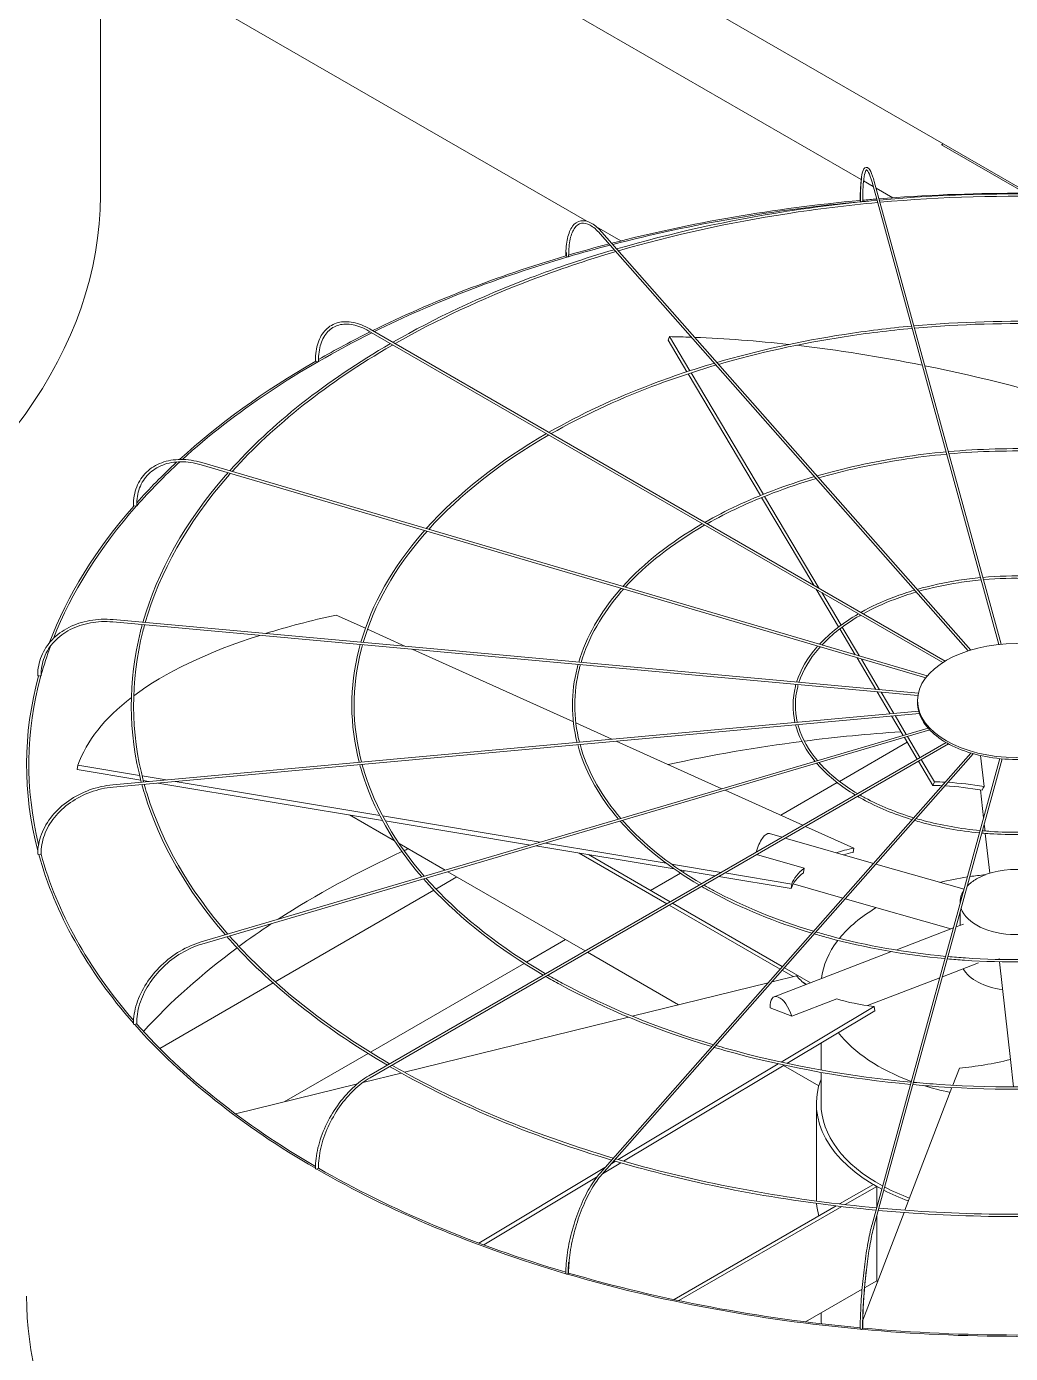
# Model space of a CAD drawing. Header units: millimetres. Extents: x -312439 to 477422, y -331570 to 212570.
# Drawn here: x 398376.7 to 398637.3, y 93311.4 to 93662.9 of the extents above; entities that cross this region are included whole.
import ezdxf

# ---------------------------------------------------------------- set-up
doc = ezdxf.new("R2010")
doc.units = ezdxf.units.MM

msp = doc.modelspace()

# ---------------------------------------------------------------- linework, layer by layer
at = {"color": 0, "linetype": 'Continuous', "lineweight": 0, "extrusion": (8.40036e-17, 0.816497, 0.57735)}
for p, q in [((398642.19, 93618.737), (398396.255, 93760.728)), ((398396.275, 93618.115), (398396.275, 93758.855)), ((398396.275, 93738.714), (398597.788, 93622.37)), ((398525.085, 93611.339), (398396.275, 93685.707)), ((398619.021, 93631.614), (398619.454, 93631.864)), ((398641.315, 93618.743), (398619.021, 93631.614)), ((398598.409, 93622.012), (398600.961, 93620.538)), ((398600.651, 93621.668), (398634.244, 93499.213)), ((398601.242, 93621.83), (398634.863, 93499.273)), ((398601.716, 93620.103), (398606.123, 93617.558)), ((398534.116, 93606.125), (398527.694, 93609.833)), ((398626.143, 93497.548), (398528.643, 93608.026)), ((398529.102, 93608.431), (398626.784, 93497.747)), ((398467.41, 93582.246), (398619.442, 93494.47)), ((398620.034, 93494.836), (398467.716, 93582.777)), ((398546.643, 93579.804), (398547.013, 93580.77)), ((398547.013, 93580.77), (398552.397, 93571.722)), ((398551.605, 93571.463), (398546.643, 93579.804)), ((398571.106, 93538.688), (398551.926, 93570.924)), ((398552.718, 93571.183), (398571.868, 93538.996)), ((398422.933, 93546.821), (398614.864, 93490.359)), ((398423.106, 93547.408), (398615.273, 93490.877)), ((398572.185, 93538.464), (398586.689, 93514.088)), ((398585.248, 93514.92), (398571.423, 93538.156)), ((398591.814, 93503.885), (398585.889, 93513.842)), ((398587.33, 93513.011), (398592.469, 93504.374)), ((398466.454, 93503.523), (398458.695, 93507.014)), ((398399.573, 93505.198), (398612.814, 93485.698)), ((398399.629, 93505.808), (398612.928, 93486.303)), ((398477.121, 93498.721), (398467.014, 93503.27)), ((398596.218, 93496.483), (398592.129, 93503.355)), ((398592.783, 93503.845), (398597.364, 93496.146)), ((398521.551, 93478.725), (398478.836, 93497.95)), ((398601.662, 93487.333), (398596.678, 93495.709)), ((398597.825, 93495.372), (398602.662, 93487.242)), ((398605.499, 93480.885), (398602.049, 93486.683)), ((398603.049, 93486.591), (398606.396, 93480.967)), ((398612.711, 93483.864), (398612.711, 93484.364)), ((398613.015, 93481.572), (398399.573, 93462.054)), ((398399.629, 93461.444), (398613.196, 93480.974)), ((398608.915, 93475.143), (398605.846, 93480.302)), ((398606.743, 93480.384), (398609.72, 93475.379)), ((398615.503, 93477.081), (398422.933, 93420.431)), ((398615.962, 93476.577), (398423.106, 93419.844)), ((398531.738, 93474.14), (398522.202, 93478.432)), ((398620.264, 93473.256), (398467.41, 93385.006)), ((398620.883, 93472.906), (398467.716, 93384.475)), ((398560.897, 93461.017), (398532.874, 93473.629)), ((398592.016, 93462.967), (398609.987, 93473.342)), ((398612.652, 93468.861), (398609.238, 93474.599)), ((398610.043, 93474.836), (398613.356, 93469.268)), ((398626.82, 93470.471), (398528.643, 93359.226)), ((398529.102, 93358.821), (398627.47, 93470.283)), ((398634.505, 93468.989), (398600.651, 93345.584)), ((398635.125, 93468.933), (398601.242, 93345.422)), ((398616.797, 93461.896), (398612.966, 93468.335)), ((398613.67, 93468.741), (398617.167, 93462.863)), ((398630.32, 93461.588), (398629.407, 93469.797)), ((398390.125, 93466.095), (398390.29, 93467.241)), ((398406.98, 93463.289), (398390.125, 93466.095)), ((398390.29, 93467.241), (398406.677, 93464.512)), ((398407.334, 93464.403), (398413.688, 93463.345)), ((398409.142, 93462.929), (398407.641, 93463.179)), ((398470.959, 93452.638), (398411.527, 93462.532)), ((398416.073, 93462.948), (398470.277, 93453.924)), ((398576.486, 93454.001), (398591.443, 93462.636)), ((398616.797, 93461.896), (398617.167, 93462.863)), ((398582.345, 93451.363), (398561.754, 93460.631)), ((398629.376, 93460.717), (398630.201, 93453.3)), ((398474.222, 93447.175), (398462.249, 93454.088)), ((398471.033, 93453.798), (398512.748, 93446.853)), ((398510.203, 93446.104), (398471.727, 93452.51)), ((398595.818, 93445.3), (398583.033, 93451.054)), ((398630.384, 93451.653), (398630.589, 93449.812)), ((398573.466, 93449.125), (398576.812, 93448.169)), ((398577.632, 93447.935), (398601.032, 93441.25)), ((398630.658, 93449.192), (398631.833, 93438.626)), ((398487.596, 93439.454), (398475.414, 93446.487)), ((398548.283, 93439.764), (398511.589, 93445.873)), ((398514.134, 93446.622), (398546.163, 93441.29)), ((398523.104, 93443.956), (398546.31, 93430.558)), ((398547.176, 93431.059), (398525.538, 93443.551)), ((398570.063, 93443.565), (398582.686, 93439.959)), ((398595.653, 93444.155), (398595.818, 93445.3)), ((398547.507, 93441.066), (398560.704, 93438.869)), ((398601.684, 93441.064), (398625.016, 93434.398)), ((398485.153, 93434.454), (398490.705, 93437.659)), ((398524.656, 93418.057), (398488.329, 93439.031)), ((398541.963, 93434.068), (398549.906, 93438.654)), ((398559.127, 93437.959), (398549.706, 93439.527)), ((398550.497, 93438.996), (398551.035, 93439.306)), ((398579.238, 93434.611), (398560.078, 93437.8)), ((398561.655, 93438.711), (398579.403, 93435.756)), ((398442.587, 93409.878), (398484.607, 93434.139)), ((398579.238, 93434.611), (398579.403, 93435.756)), ((398579.804, 93435.817), (398592.928, 93432.068)), ((398546.922, 93430.205), (398576.31, 93413.238)), ((398576.895, 93413.9), (398547.788, 93430.705)), ((398593.58, 93431.881), (398621.535, 93423.895)), ((398623.97, 93431.017), (398623.97, 93430.588)), ((398623.97, 93428.273), (398623.97, 93424.832)), ((398606.977, 93418.295), (398622.205, 93424.153)), ((398622.915, 93424.426), (398624.86, 93425.174)), ((398509.116, 93415.104), (398519.443, 93421.067)), ((398549.371, 93403.788), (398525.269, 93417.703)), ((398574.752, 93405.9), (398605.849, 93417.862)), ((398634.372, 93415.793), (398634.345, 93416.035)), ((398467.778, 93391.238), (398508.518, 93414.759)), ((398576.851, 93412.925), (398579.727, 93411.265)), ((398584.354, 93409.593), (398577.436, 93413.588)), ((398619.282, 93411.184), (398628.829, 93414.856)), ((398637.32, 93389.278), (398634.44, 93415.178)), ((398411.998, 93392.218), (398442.028, 93409.556)), ((398573.137, 93409.642), (398537.12, 93400.77)), ((398580.66, 93411.495), (398574.181, 93409.899)), ((398582.362, 93409.744), (398583.315, 93409.194)), ((398599.456, 93403.557), (398618.572, 93410.911)), ((398579.379, 93400.738), (398591.312, 93405.328)), ((398573.683, 93403.007), (398579.379, 93400.738)), ((398576.59, 93388.6), (398601.182, 93403.32)), ((398601.388, 93402.188), (398578.131, 93388.267)), ((398601.388, 93402.188), (398601.182, 93403.32)), ((398536.115, 93400.523), (398476.847, 93385.924)), ((398444.977, 93378.074), (398467.176, 93390.891)), ((398587.146, 93386.507), (398587.146, 93393.664)), ((398533.448, 93362.776), (398575.825, 93388.142)), ((398577.36, 93387.806), (398534.861, 93362.368)), ((398586.561, 93382.316), (398577.209, 93387.716)), ((398637.32, 93389.278), (398638.128, 93382.012)), ((398475.973, 93385.709), (398465.781, 93383.198)), ((398587.146, 93377.575), (398587.146, 93385.885)), ((398623.789, 93387.014), (398622.05, 93382.476)), ((398464.334, 93382.842), (398432.074, 93374.896)), ((398621.82, 93381.875), (398609.365, 93349.367)), ((398585.921, 93352.572), (398585.921, 93377.575)), ((398496.504, 93340.663), (398529.905, 93360.655)), ((398534.142, 93361.937), (398529.289, 93359.032)), ((398531.636, 93361.692), (398532.732, 93362.347)), ((398527.716, 93358.091), (398497.796, 93340.181)), ((398601.021, 93356.179), (398592.079, 93351.016)), ((398593.522, 93350.849), (398601.887, 93355.679)), ((398601.887, 93355.679), (398601.021, 93356.179)), ((398601.887, 93355.679), (398601.887, 93350.09)), ((398591.194, 93350.505), (398548.208, 93325.687)), ((398549.475, 93325.419), (398592.632, 93350.335)), ((398609.136, 93348.77), (398598.214, 93320.263)), ((398601.887, 93347.775), (398601.887, 93330.676)), ((398598.019, 93328.442), (398583.048, 93319.799)), ((398601.887, 93330.676), (398598.684, 93328.826)), ((398587.146, 93321.179), (398587.146, 93322.165)), ((398597.536, 93318.493), (398597.433, 93318.225))]:
    msp.add_line(p, q, dxfattribs=at)
at = {"color": 0, "linetype": 'Continuous', "lineweight": 0}
for centre, major_axis, ratio, start_param, end_param in [((398638.946, 93467.353), (-262.225, 0), 0.5773503, 4.5737285, 4.8518651), ((398134.05, 93618.115), (262.225, 0), 0.5773503, 5.4977871, 6.2831853), ((398638.946, 93467.353), (-262.225, 0), 0.5773503, 4.8709744, 5.1337903), ((398638.946, 93467.353), (-261.613, 0), 0.5773503, 4.8702538, 5.1336735), ((398597.841, 93616.86), (0.306, 0), 0.5773503, 3.1415927, 3.7072911), ((398597.889, 93616.686), (0.306, 0.001), 0.5647458, 3.2969897, 4.867786), ((398597.889, 93616.686), (0.306, 0.001), 0.5647458, 4.867786, 6.2831853), ((398638.946, 93467.353), (-261.613, 0), 0.5773503, 4.8601846, 4.8693633), ((398638.946, 93467.353), (-262.225, 0), 0.5773503, 4.8542575, 4.8684283), ((398638.946, 93467.353), (-262.225, 0), 0.5773503, 5.1365691, 5.1818933), ((398638.946, 93467.353), (-262.225, 0), 0.5773503, 5.1849758, 5.420347), ((398638.946, 93467.353), (-261.613, 0), 0.5773503, 5.183912, 5.4201653), ((398519.86, 93602.232), (0.306, 0), 0.5773503, 3.1415927, 4.134446), ((398519.999, 93602.074), (0.306, 0.003), 0.5659728, 3.6079382, 5.1787345), ((398519.999, 93602.074), (0.306, 0.003), 0.5659728, 5.1787345, 6.2831853), ((398638.946, 93467.353), (-261.613, 0), 0.5773503, 5.1364588, 5.1836819), ((398638.946, 93467.353), (-261.613, 0), 0.5773503, 5.4234857, 5.718128), ((398638.946, 93467.353), (-262.225, 0), 0.5773503, 5.4236595, 5.4949761), ((398639.317, 93425.637), (-236.033, 90.421), 0.5343599, 5.2814302, 5.3074736), ((398639.317, 93425.637), (-236.033, 90.421), 0.5343599, 5.1688261, 5.2776752), ((398639.317, 93425.637), (-236.033, 90.421), 0.5343599, 5.0198116, 5.1604272), ((398638.946, 93467.353), (-262.225, 0), 0.5773503, 5.4989549, 5.7196003), ((398453.525, 93574.406), (0.306, 0), 0.5773503, 3.1415927, 4.450555), ((398453.741, 93574.281), (0.306, 0.004), 0.5683066, 3.9193388, 5.4901351), ((398453.741, 93574.281), (0.306, 0.004), 0.5683066, 5.4901351, 6.2831853), ((398639.317, 93425.637), (-236.033, 90.421), 0.5343599, 4.8289255, 5.0170065), ((398638.946, 93467.353), (-261.613, 0), 0.5773503, 5.7230202, 5.8115447), ((398638.946, 93467.353), (-262.225, 0), 0.5773503, 5.7247725, 5.8068149), ((398638.946, 93467.353), (-262.225, 0), 0.5773503, 5.8129334, 6.0685314), ((398638.946, 93467.353), (-261.613, 0), 0.5773503, 5.8119417, 6.0598961), ((398405.33, 93536.108), (0.306, 0), 0.5773503, 3.1415927, 4.7647143), ((398405.603, 93536.028), (0.306, 0.005), 0.5715189, 4.2314546, 5.8022509), ((398405.603, 93536.028), (0.306, 0.005), 0.5715189, 5.8022509, 6.2831853), ((398639.111, 93425.815), (-250.189, 35.961), 0.3284711, 5.5638228, 5.6785471), ((398639.111, 93425.815), (-250.189, 35.961), 0.3284711, 5.6885713, 5.965771), ((398638.946, 93467.353), (-261.613, 0), 0.5773503, 6.0736106, 6.1250005), ((398638.946, 93467.353), (-262.225, 0), 0.5773503, 6.126925, 6.4343205), ((398638.946, 93467.353), (-261.613, 0), 0.5773503, 6.1262297, 6.4235661), ((398379.992, 93491.085), (0.306, 0), 0.5773503, 3.1415927, 5.0788735), ((398380.295, 93491.058), (0.306, 0.006), 0.5752952, 4.5444916, 6.1152879), ((398380.295, 93491.058), (0.306, 0.006), 0.5752952, 6.1152879, 6.2831853), ((398639.111, 93425.815), (-250.189, 35.961), 0.3284711, 5.9728515, 6.2156373), ((398638.838, 93483.864), (-26.126, 0), 0.5773503, 0, 0.1535113), ((398638.838, 93483.864), (-26.126, 0), 0.5773503, 0.160648, 0.4676706), ((398638.946, 93326.113), (-261.613, 0), 0.5773503, 4.8296672, 4.9289778), ((398638.838, 93483.864), (-26.126, 0), 0.5773503, 0.4748072, 0.7818298), ((398638.946, 93326.113), (-261.613, 0), 0.5773503, 4.9315023, 5.0730373), ((398638.838, 93483.864), (-26.126, 0), 0.5773503, 0.7889665, 1.0959891), ((398638.838, 93483.864), (-26.126, 0), 0.5773503, 1.1031258, 1.4101484), ((398638.838, 93483.864), (-26.126, 0), 0.5773503, 1.417285, 1.7243076), ((398638.946, 93424.67), (-56.639, 21.698), 0.5343599, 5.2632147, 5.3074736), ((398639.317, 93425.637), (56.639, -21.698), 0.5343599, 2.113134, 2.1658809), ((398638.946, 93424.67), (-56.639, 21.698), 0.5343599, 5.0728277, 5.2488944), ((398639.317, 93425.637), (56.639, -21.698), 0.5343599, 1.92896, 2.0989228), ((398571.948, 93443.81), (1.518, 5.315), 0.3621096, 0, 1.5955332), ((398379.992, 93443.746), (0.306, 0), 0.5773503, 3.1415927, 5.3930328), ((398638.946, 93467.353), (-262.225, 0), 0.5773503, 0.15775, 0.4689102), ((398380.295, 93443.774), (0.306, 0.006), 0.5792658, 4.8585762, 6.2831853), ((398638.946, 93467.353), (-261.613, 0), 0.5773503, 0.1573017, 0.4645126), ((398638.946, 93326.113), (-261.613, 0), 0.5773503, 5.3840325, 5.5566031), ((398638.946, 93326.113), (-261.613, 0), 0.5773503, 5.3759613, 5.381266), ((398639.111, 93425.815), (-60.036, 8.629), 0.3284711, 5.5638228, 5.6832782), ((398638.946, 93424.67), (-60.036, 8.629), 0.3284711, 5.5638228, 5.6281345), ((398639.111, 93425.815), (-60.036, 8.629), 0.3284711, 5.9787164, 6.2156373), ((398638.946, 93431.017), (-14.976, 0), 0.5773503, 3.6916997, 5.4977871), ((398638.946, 93424.67), (-60.036, 8.629), 0.3284711, 5.9809914, 6.2156373), ((398638.946, 93408.705), (-51.8, 0), 0.5773503, 4.9668384, 5.1151413), ((398638.946, 93431.017), (-14.976, 0), 0.5773503, 5.4977871, 5.7722245), ((398638.946, 93408.705), (-51.8, 0), 0.5773503, 4.8725497, 4.9536635), ((398638.946, 93431.017), (-14.976, 0), 0.5773503, 5.9253681, 6.3268432), ((398638.946, 93408.705), (-51.8, 0), 0.5773503, 5.5125312, 5.8454489), ((398638.946, 93431.017), (-14.976, 0), 0.5773503, 0.1968015, 2.9056449), ((398638.946, 93326.113), (-261.613, 0), 0.5773503, 5.5668053, 5.6187776), ((398638.946, 93326.113), (-261.613, 0), 0.5773503, 5.6218563, 5.7966666), ((398638.946, 93408.705), (-51.8, 0), 0.5773503, 5.864801, 6.2160224), ((398638.946, 93416.11), (-14.976, 0), 0.5773503, 0.3310244, 1.3226651), ((398638.74, 93425.801), (-59.674, -10.853), 0.3443205, 0.1772511, 0.3142745), ((398576.737, 93400.741), (-1.984, 5.159), 0.4527097, 4.5393785, 7.2340672), ((398638.74, 93425.801), (-59.674, -10.853), 0.3443205, 0.5921448, 0.8290657), ((398405.33, 93398.724), (0.306, 0), 0.5773503, 3.1415927, 5.7071921), ((398638.946, 93467.353), (-262.225, 0), 0.5773503, 0.4717795, 0.7837457), ((398405.603, 93398.804), (0.306, 0.005), 0.5830421, 5.1737369, 6.2831853), ((398638.946, 93467.353), (-261.613, 0), 0.5773503, 0.4715588, 0.781436), ((398638.946, 93408.705), (-51.8, 0), 0.5773503, 0.4237953, 1.0021877), ((398638.576, 93425.609), (-56.425, -22.248), 0.5660586, 1.0925617, 1.3294826), ((398638.946, 93377.575), (-53.025, 0), 0.5773503, 6.0678252, 7.1147249), ((398638.946, 93408.705), (-51.8, 0), 0.5773503, 1.0153625, 1.0203014), ((398638.946, 93408.705), (-51.8, 0), 0.5773503, 1.0757224, 1.2236785), ((398638.946, 93377.575), (51.8, 0), 0.5773503, 3.1415927, 3.9574848), ((398453.525, 93360.425), (0.306, 0), 0.5773503, 3.1415927, 6.0213513), ((398638.946, 93467.353), (-262.225, 0), 0.5773503, 0.7858257, 1.0981183), ((398453.741, 93360.55), (0.306, 0.004), 0.5862544, 5.4898935, 6.2831853), ((398638.946, 93467.353), (-261.613, 0), 0.5773503, 0.7858227, 1.096892), ((398638.946, 93352.572), (53.025, 0), 0.5773503, 3.1415927, 3.1671433), ((398638.946, 93377.575), (-53.025, 0), 0.5773503, 0.8456372, 1.0001122), ((398638.946, 93377.575), (51.8, 0), 0.5773503, 3.9720631, 4.1329788), ((398638.946, 93352.572), (53.025, 0), 0.5773503, 3.1875095, 3.2970925), ((398519.86, 93332.6), (-0.306, 0), 0.5773503, 0, 3.1415927), ((398638.946, 93467.353), (-262.225, 0), 0.5773503, 1.0998851, 1.4125333), ((398519.999, 93332.757), (-0.306, -0.003), 0.5885883, 2.6652649, 3.1415927), ((398638.946, 93467.353), (-261.613, 0), 0.5773503, 1.1000981, 1.4118355), ((398638.946, 93352.572), (53.025, 0), 0.5773503, 3.9385413, 3.9453811), ((398638.946, 93326.613), (262.225, 0), 0.5773503, 3.1415927, 5.4977871), ((398638.946, 93321.179), (51.8, 0), 0.5773503, 3.1415927, 3.2048035), ((398597.841, 93317.971), (-0.306, 0), 0.5773503, 0, 3.1415927), ((398638.946, 93467.353), (-262.225, 0), 0.5773503, 1.4139544, 1.727034), ((398597.889, 93318.146), (-0.306, -0.001), 0.5898153, 2.9827557, 3.1415927), ((398638.946, 93467.353), (-261.613, 0), 0.5773503, 1.41439, 1.726367)]:
    msp.add_ellipse(centre, major_axis=major_axis, ratio=ratio, start_param=start_param, end_param=end_param, dxfattribs=at)
msp.add_ellipse((398638.838, 93484.364), major_axis=(26.126, 0), ratio=0.5773503, dxfattribs=at)
for points, knots in [([(398597.535, 93616.86), (398597.535, 93618.564), (398597.586, 93620.081), (398597.789, 93622.599), (398597.938, 93623.599), (398598.34, 93625.021), (398598.566, 93625.536), (398599.351, 93625.651), (398599.599, 93625.504), (398600.15, 93624.918), (398600.458, 93624.264), (398600.937, 93622.882), (398601.09, 93622.384), (398601.242, 93621.83)], [4.712389, 4.712389, 4.712389, 4.712389, 5.0265482, 5.0265482, 5.3407075, 5.3407075, 5.6548668, 5.6548668, 5.8236028, 5.8236028, 6.1377621, 6.1377621, 6.2831853, 6.2831853, 6.2831853, 6.2831853]), ([(398597.916, 93622.996), (398597.907, 93622.936), (398597.898, 93622.874), (398597.746, 93621.787), (398597.652, 93620.483), (398597.589, 93618.246), (398597.58, 93617.486), (398597.582, 93616.685)], [1.10131175, 1.10131175, 1.10131175, 1.10131175, 1.12076762, 1.12076762, 1.43803566, 1.43803566, 1.5863026, 1.5863026, 1.5863026, 1.5863026]), ([(398600.651, 93621.668), (398600.333, 93622.829), (398600.014, 93623.72), (398599.457, 93624.801), (398599.208, 93624.951), (398599.182, 93624.951), (398598.977, 93624.802), (398598.625, 93623.637), (398598.48, 93622.787), (398598.27, 93620.544), (398598.208, 93619.114), (398598.195, 93617.225), (398598.194, 93616.958), (398598.195, 93616.687)], [0, 0, 0, 0, 0.3152669, 0.3152669, 0.6094726, 0.6094726, 0.9267406, 0.9267406, 1.2208373, 1.2208373, 1.5356304, 1.5356304, 1.5863402, 1.5863402, 1.5863402, 1.5863402]), ([(398601.961, 93616.894), (398593.954, 93616.157), (398586.014, 93615.18), (398562.587, 93611.554), (398547.425, 93608.206), (398533.018, 93603.995)], [5.65586592, 5.65586592, 5.65586592, 5.65586592, 5.75969853, 5.75969853, 5.96646224, 5.96646224, 5.96646224, 5.96646224]), ([(398602.126, 93616.294), (398594.048, 93615.553), (398586.039, 93614.567), (398562.718, 93610.949), (398547.722, 93607.641), (398533.466, 93603.487)], [5.65539644, 5.65539644, 5.65539644, 5.65539644, 5.76029586, 5.76029586, 5.96514032, 5.96514032, 5.96514032, 5.96514032]), ([(398675.095, 93616.95), (398667.6, 93617.628), (398660.049, 93618.096), (398635.821, 93618.911), (398619.063, 93618.441), (398602.581, 93616.95)], [5.342386, 5.342386, 5.342386, 5.342386, 5.43953692, 5.43953692, 5.65318828, 5.65318828, 5.65318828, 5.65318828]), ([(398674.931, 93616.35), (398667.412, 93617.028), (398659.837, 93617.494), (398635.718, 93618.293), (398619.096, 93617.824), (398602.745, 93616.35)], [5.34285963, 5.34285963, 5.34285963, 5.34285963, 5.44045758, 5.44045758, 5.65271466, 5.65271466, 5.65271466, 5.65271466]), ([(398519.553, 93602.232), (398519.553, 93603.947), (398519.704, 93605.496), (398520.3, 93608.122), (398520.745, 93609.2), (398521.926, 93610.785), (398522.675, 93611.291), (398524.315, 93611.575), (398525.175, 93611.402), (398526.988, 93610.482), (398527.952, 93609.696), (398528.977, 93608.573), (398529.04, 93608.503), (398529.102, 93608.431)], [4.712389, 4.712389, 4.712389, 4.712389, 5.0265482, 5.0265482, 5.3407075, 5.3407075, 5.6548668, 5.6548668, 5.9484515, 5.9484515, 6.2626108, 6.2626108, 6.2831853, 6.2831853, 6.2831853, 6.2831853]), ([(398528.643, 93608.026), (398527.729, 93609.062), (398526.821, 93609.828), (398525.138, 93610.75), (398524.372, 93610.906), (398523.031, 93610.671), (398522.434, 93610.277), (398521.407, 93608.878), (398520.99, 93607.874), (398520.438, 93605.371), (398520.298, 93603.88), (398520.304, 93602.173), (398520.304, 93602.125), (398520.305, 93602.077)], [0, 0, 0, 0, 0.3146448, 0.3146448, 0.6289116, 0.6289116, 0.9461796, 0.9461796, 1.2634477, 1.2634477, 1.5772832, 1.5772832, 1.5863402, 1.5863402, 1.5863402, 1.5863402]), ([(398532.369, 93603.804), (398524.696, 93601.544), (398517.238, 93599.039), (398497.006, 93591.351), (398484.829, 93585.643), (398473.752, 93579.292)], [5.96956861, 5.96956861, 5.96956861, 5.96956861, 6.07987049, 6.07987049, 6.27966483, 6.27966483, 6.27966483, 6.27966483]), ([(398532.817, 93603.297), (398525.043, 93601.015), (398517.492, 93598.482), (398497.341, 93590.82), (398485.315, 93585.192), (398474.365, 93578.938)], [5.96825255, 5.96825255, 5.96825255, 5.96825255, 6.08012371, 6.08012371, 6.27780239, 6.27780239, 6.27780239, 6.27780239]), ([(398519.702, 93603.086), (398519.696, 93602.882), (398519.693, 93602.675), (398519.691, 93602.336), (398519.691, 93602.205), (398519.692, 93602.073)], [7.805980691, 7.805980691, 7.805980691, 7.805980691, 7.845140151, 7.845140151, 7.869416781, 7.869416781, 7.869416781, 7.869416781]), ([(398453.219, 93574.406), (398453.219, 93576.132), (398453.455, 93577.727), (398454.389, 93580.506), (398455.087, 93581.69), (398456.886, 93583.51), (398457.984, 93584.146), (398460.452, 93584.797), (398461.819, 93584.814), (398464.683, 93584.245), (398466.183, 93583.657), (398467.69, 93582.792), (398467.703, 93582.784), (398467.716, 93582.777)], [0, 0, 0, 0, 0.3141593, 0.3141593, 0.6283185, 0.6283185, 0.9411039, 0.9411039, 1.2538555, 1.2538555, 1.5680148, 1.5680148, 1.5707963, 1.5707963, 1.5707963, 1.5707963]), ([(398467.41, 93582.246), (398465.973, 93583.076), (398464.541, 93583.637), (398461.841, 93584.172), (398460.575, 93584.147), (398458.324, 93583.533), (398457.337, 93582.946), (398455.714, 93581.252), (398455.078, 93580.144), (398454.233, 93577.496), (398454.025, 93575.959), (398454.048, 93574.285)], [4.712389, 4.712389, 4.712389, 4.712389, 5.029657, 5.029657, 5.3469251, 5.3469251, 5.6641931, 5.6641931, 5.9814611, 5.9814611, 6.2987292, 6.2987292, 6.2987292, 6.2987292]), ([(398665.952, 93583.622), (398660.369, 93584.125), (398654.743, 93584.473), (398636.625, 93585.084), (398624.072, 93584.735), (398611.724, 93583.622)], [5.34296141, 5.34296141, 5.34296141, 5.34296141, 5.43938168, 5.43938168, 5.65261288, 5.65261288, 5.65261288, 5.65261288]), ([(398665.788, 93583.022), (398660.181, 93583.525), (398654.531, 93583.871), (398636.523, 93584.466), (398624.105, 93584.118), (398611.888, 93583.022)], [5.34359392, 5.34359392, 5.34359392, 5.34359392, 5.44060854, 5.44060854, 5.65198037, 5.65198037, 5.65198037, 5.65198037]), ([(398611.104, 93583.566), (398605.118, 93583.014), (398599.182, 93582.283), (398581.666, 93579.573), (398570.328, 93577.073), (398559.551, 93573.93)], [5.65618024, 5.65618024, 5.65618024, 5.65618024, 5.75959703, 5.75959703, 5.96555925, 5.96555925, 5.96555925, 5.96555925]), ([(398611.268, 93582.966), (398605.213, 93582.409), (398599.207, 93581.67), (398581.797, 93578.968), (398570.625, 93576.508), (398559.999, 93573.422)], [5.6555551, 5.6555551, 5.6555551, 5.6555551, 5.760393, 5.760393, 5.9637948, 5.9637948, 5.9637948, 5.9637948]), ([(398558.902, 93573.74), (398553.151, 93572.045), (398547.562, 93570.168), (398532.442, 93564.423), (398523.351, 93560.167), (398515.075, 93555.434)], [5.96969757, 5.96969757, 5.96969757, 5.96969757, 6.07982614, 6.07982614, 6.27841616, 6.27841616, 6.27841616, 6.27841616]), ([(398559.349, 93573.233), (398553.499, 93571.516), (398547.816, 93569.61), (398532.777, 93563.892), (398523.838, 93559.716), (398515.689, 93555.079)], [5.96794353, 5.96794353, 5.96794353, 5.96794353, 6.08016355, 6.08016355, 6.27592849, 6.27592849, 6.27592849, 6.27592849]), ([(398620.244, 93550.249), (398616.281, 93549.882), (398612.35, 93549.397), (398600.743, 93547.603), (398593.226, 93545.951), (398586.076, 93543.874)], [5.65683386, 5.65683386, 5.65683386, 5.65683386, 5.75939254, 5.75939254, 5.96383461, 5.96383461, 5.96383461, 5.96383461]), ([(398620.408, 93549.649), (398616.375, 93549.278), (398612.375, 93548.784), (398600.874, 93546.998), (398593.523, 93545.385), (398586.524, 93543.366)], [5.65589869, 5.65589869, 5.65589869, 5.65589869, 5.76058509, 5.76058509, 5.96118261, 5.96118261, 5.96118261, 5.96118261]), ([(398656.812, 93550.305), (398653.139, 93550.634), (398649.438, 93550.862), (398637.429, 93551.269), (398629.079, 93551.04), (398620.863, 93550.305)], [5.34408303, 5.34408303, 5.34408303, 5.34408303, 5.43906993, 5.43906993, 5.65149126, 5.65149126, 5.65149126, 5.65149126]), ([(398656.648, 93549.705), (398652.951, 93550.034), (398649.226, 93550.26), (398637.326, 93550.651), (398629.112, 93550.423), (398621.028, 93549.705)], [5.34503474, 5.34503474, 5.34503474, 5.34503474, 5.44090812, 5.44090812, 5.65053954, 5.65053954, 5.65053954, 5.65053954]), ([(398405.024, 93536.108), (398405.024, 93537.84), (398405.323, 93539.49), (398406.499, 93542.46), (398407.375, 93543.779), (398409.616, 93545.946), (398410.979, 93546.794), (398414.051, 93547.935), (398415.758, 93548.229), (398419.346, 93548.242), (398421.227, 93547.961), (398423.106, 93547.408)], [4.712389, 4.712389, 4.712389, 4.712389, 5.0265482, 5.0265482, 5.3407075, 5.3407075, 5.6548668, 5.6548668, 5.969026, 5.969026, 6.2831853, 6.2831853, 6.2831853, 6.2831853]), ([(398422.933, 93546.821), (398421.117, 93547.355), (398419.305, 93547.622), (398415.87, 93547.599), (398414.249, 93547.309), (398411.356, 93546.209), (398410.085, 93545.399), (398408.011, 93543.341), (398407.207, 93542.092), (398406.141, 93539.269), (398405.881, 93537.694), (398405.909, 93536.033)], [0, 0, 0, 0, 0.317268, 0.317268, 0.6345361, 0.6345361, 0.9518041, 0.9518041, 1.2690722, 1.2690722, 1.5863402, 1.5863402, 1.5863402, 1.5863402]), ([(398430.074, 93544.72), (398429.848, 93544.465), (398429.624, 93544.209), (398418.784, 93531.74), (398411.387, 93518.585), (398407.551, 93505.083)], [0.31387846, 0.31387846, 0.31387846, 0.31387846, 0.32022171, 0.32022171, 0.6228537, 0.6228537, 0.6228537, 0.6228537]), ([(398430.723, 93544.529), (398430.45, 93544.222), (398430.179, 93543.914), (398419.347, 93531.468), (398411.994, 93518.412), (398408.172, 93505.026)], [0.31209175, 0.31209175, 0.31209175, 0.31209175, 0.31977769, 0.31977769, 0.62202139, 0.62202139, 0.62202139, 0.62202139]), ([(398585.427, 93543.684), (398581.602, 93542.556), (398577.884, 93541.307), (398567.874, 93537.504), (398561.867, 93534.699), (398556.389, 93531.581)], [5.97003164, 5.97003164, 5.97003164, 5.97003164, 6.07973571, 6.07973571, 6.27604568, 6.27604568, 6.27604568, 6.27604568]), ([(398585.874, 93543.177), (398581.95, 93542.027), (398578.138, 93540.75), (398568.209, 93536.974), (398562.354, 93534.248), (398557.004, 93531.226)], [5.96740299, 5.96740299, 5.96740299, 5.96740299, 6.08024114, 6.08024114, 6.27230164, 6.27230164, 6.27230164, 6.27230164]), ([(398482.139, 93529.404), (398481.963, 93529.204), (398481.788, 93529.004), (398473.694, 93519.692), (398468.158, 93509.88), (398465.262, 93499.806)], [0.31368489, 0.31368489, 0.31368489, 0.31368489, 0.32029533, 0.32029533, 0.62093354, 0.62093354, 0.62093354, 0.62093354]), ([(398482.789, 93529.213), (398482.565, 93528.961), (398482.343, 93528.708), (398474.257, 93519.419), (398468.765, 93509.707), (398465.883, 93499.749)], [0.31130083, 0.31130083, 0.31130083, 0.31130083, 0.31970361, 0.31970361, 0.61980435, 0.61980435, 0.61980435, 0.61980435]), ([(398647.673, 93516.988), (398645.909, 93517.142), (398644.134, 93517.25), (398638.233, 93517.454), (398634.086, 93517.345), (398630.003, 93516.988)], [5.34742678, 5.34742678, 5.34742678, 5.34742678, 5.43812478, 5.43812478, 5.64814751, 5.64814751, 5.64814751, 5.64814751]), ([(398534.197, 93514.089), (398534.072, 93513.948), (398533.948, 93513.807), (398528.6, 93507.651), (398524.926, 93501.179), (398522.971, 93494.529)], [0.31344956, 0.31344956, 0.31344956, 0.31344956, 0.32044212, 0.32044212, 0.61727915, 0.61727915, 0.61727915, 0.61727915]), ([(398534.847, 93513.898), (398534.674, 93513.705), (398534.503, 93513.511), (398529.164, 93507.379), (398525.534, 93501.006), (398523.593, 93494.472)], [0.30986952, 0.30986952, 0.30986952, 0.30986952, 0.31955549, 0.31955549, 0.6155298, 0.6155298, 0.6155298, 0.6155298]), ([(398629.384, 93516.932), (398627.443, 93516.75), (398625.519, 93516.512), (398619.821, 93515.633), (398616.124, 93514.828), (398612.601, 93513.818)], [5.65878241, 5.65878241, 5.65878241, 5.65878241, 5.75876753, 5.75876753, 5.95869527, 5.95869527, 5.95869527, 5.95869527]), ([(398629.548, 93516.332), (398627.537, 93516.146), (398625.544, 93515.899), (398619.952, 93515.028), (398616.421, 93514.262), (398613.05, 93513.309)], [5.65692719, 5.65692719, 5.65692719, 5.65692719, 5.76114351, 5.76114351, 5.95335964, 5.95335964, 5.95335964, 5.95335964]), ([(398647.508, 93516.388), (398645.721, 93516.542), (398643.923, 93516.648), (398638.13, 93516.836), (398634.119, 93516.729), (398630.168, 93516.388)], [5.34934775, 5.34934775, 5.34934775, 5.34934775, 5.44178794, 5.44178794, 5.64622654, 5.64622654, 5.64622654, 5.64622654]), ([(398611.951, 93513.629), (398610.053, 93513.067), (398608.207, 93512.446), (398603.306, 93510.586), (398600.383, 93509.231), (398597.704, 93507.728)], [5.97102709, 5.97102709, 5.97102709, 5.97102709, 6.0794509, 6.0794509, 6.26898955, 6.26898955, 6.26898955, 6.26898955]), ([(398612.399, 93513.122), (398610.4, 93512.538), (398608.46, 93511.889), (398603.642, 93510.056), (398600.871, 93508.78), (398598.322, 93507.371)], [5.96578422, 5.96578422, 5.96578422, 5.96578422, 6.08045705, 6.08045705, 6.26142742, 6.26142742, 6.26142742, 6.26142742]), ([(398379.686, 93491.085), (398379.686, 93492.822), (398380.019, 93494.529), (398381.318, 93497.716), (398382.284, 93499.193), (398384.748, 93501.772), (398386.246, 93502.873), (398389.626, 93504.594), (398391.507, 93505.214), (398395.469, 93505.916), (398397.55, 93505.998), (398399.629, 93505.808)], [4.712389, 4.712389, 4.712389, 4.712389, 5.0265482, 5.0265482, 5.3407075, 5.3407075, 5.6548668, 5.6548668, 5.969026, 5.969026, 6.2831853, 6.2831853, 6.2831853, 6.2831853]), ([(398399.573, 93505.198), (398397.558, 93505.382), (398395.544, 93505.3), (398391.72, 93504.611), (398389.911, 93504.006), (398386.68, 93502.335), (398385.258, 93501.27), (398382.939, 93498.791), (398382.042, 93497.378), (398380.858, 93494.339), (398380.57, 93492.715), (398380.601, 93491.064)], [0, 0, 0, 0, 0.317268, 0.317268, 0.6345361, 0.6345361, 0.9518041, 0.9518041, 1.2690722, 1.2690722, 1.5863402, 1.5863402, 1.5863402, 1.5863402]), ([(398407.383, 93504.483), (398407.224, 93503.906), (398407.071, 93503.328), (398403.572, 93489.508), (398403.639, 93475.974), (398407.122, 93462.745)], [0.6273321, 0.6273321, 0.6273321, 0.6273321, 0.64026634, 0.64026634, 0.9362265, 0.9362265, 0.9362265, 0.9362265]), ([(398408.003, 93504.427), (398407.841, 93503.842), (398407.685, 93503.256), (398404.182, 93489.471), (398404.251, 93475.989), (398407.74, 93462.801)], [0.62653255, 0.62653255, 0.62653255, 0.62653255, 0.63973087, 0.63973087, 0.93697289, 0.93697289, 0.93697289, 0.93697289]), ([(398465.093, 93499.206), (398464.968, 93498.755), (398464.848, 93498.303), (398462.236, 93487.978), (398462.268, 93477.888), (398464.827, 93468.021)], [0.62689443, 0.62689443, 0.62689443, 0.62689443, 0.64035432, 0.64035432, 0.93404611, 0.93404611, 0.93404611, 0.93404611]), ([(398465.713, 93499.15), (398465.585, 93498.691), (398465.462, 93498.231), (398462.846, 93487.941), (398462.88, 93477.903), (398465.445, 93468.078)], [0.62582334, 0.62582334, 0.62582334, 0.62582334, 0.63964072, 0.63964072, 0.93502054, 0.93502054, 0.93502054, 0.93502054]), ([(398586.255, 93498.775), (398586.182, 93498.693), (398586.109, 93498.61), (398583.506, 93495.61), (398581.695, 93492.477), (398580.684, 93489.251)], [0.31275087, 0.31275087, 0.31275087, 0.31275087, 0.32087906, 0.32087906, 0.60646372, 0.60646372, 0.60646372, 0.60646372]), ([(398586.905, 93498.584), (398586.784, 93498.449), (398586.664, 93498.314), (398584.071, 93495.34), (398582.304, 93492.304), (398581.308, 93489.194)], [0.30556743, 0.30556743, 0.30556743, 0.30556743, 0.31911145, 0.31911145, 0.60263629, 0.60263629, 0.60263629, 0.60263629]), ([(398522.799, 93493.929), (398522.71, 93493.608), (398522.624, 93493.286), (398520.899, 93486.456), (398520.896, 93479.806), (398522.536, 93473.298)], [0.62618978, 0.62618978, 0.62618978, 0.62618978, 0.64052907, 0.64052907, 0.92987427, 0.92987427, 0.92987427, 0.92987427]), ([(398523.419, 93493.873), (398523.327, 93493.544), (398523.239, 93493.214), (398521.509, 93486.419), (398521.508, 93479.82), (398523.154, 93473.355)], [0.62457061, 0.62457061, 0.62457061, 0.62457061, 0.6394598, 0.6394598, 0.93127617, 0.93127617, 0.93127617, 0.93127617]), ([(398580.506, 93488.653), (398580.452, 93488.461), (398580.401, 93488.268), (398579.561, 93484.934), (398579.527, 93481.724), (398580.252, 93478.576)], [0.62410482, 0.62410482, 0.62410482, 0.62410482, 0.64104385, 0.64104385, 0.91753144, 0.91753144, 0.91753144, 0.91753144]), ([(398581.127, 93488.596), (398581.069, 93488.396), (398581.015, 93488.197), (398580.172, 93484.897), (398580.139, 93481.738), (398580.867, 93478.632)], [0.62079185, 0.62079185, 0.62079185, 0.62079185, 0.63891194, 0.63891194, 0.91997787, 0.91997787, 0.91997787, 0.91997787]), ([(398580.399, 93477.975), (398580.469, 93477.71), (398580.543, 93477.447), (398581.558, 93474.095), (398583.226, 93471.087), (398585.559, 93468.272)], [0.93516687, 0.93516687, 0.93516687, 0.93516687, 0.95843835, 0.95843835, 1.2316048, 1.2316048, 1.2316048, 1.2316048]), ([(398581.018, 93478.031), (398581.087, 93477.773), (398581.161, 93477.515), (398582.177, 93474.219), (398583.849, 93471.249), (398586.199, 93468.46)], [0.93813971, 0.93813971, 0.93813971, 0.93813971, 0.96156851, 0.96156851, 1.23828559, 1.23828559, 1.23828559, 1.23828559]), ([(398522.692, 93472.698), (398522.815, 93472.239), (398522.946, 93471.781), (398525.024, 93464.95), (398528.543, 93458.744), (398533.493, 93452.955)], [0.93878416, 0.93878416, 0.93878416, 0.93878416, 0.9592157, 0.9592157, 1.24402203, 1.24402203, 1.24402203, 1.24402203]), ([(398523.311, 93472.754), (398523.434, 93472.301), (398523.564, 93471.849), (398525.644, 93465.075), (398529.167, 93458.907), (398534.137, 93453.145)], [0.94031776, 0.94031776, 0.94031776, 0.94031776, 0.96078603, 0.96078603, 1.24747633, 1.24747633, 1.24747633, 1.24747633]), ([(398464.986, 93467.421), (398465.162, 93466.767), (398465.35, 93466.115), (398468.49, 93455.805), (398473.861, 93446.402), (398481.433, 93437.641)], [0.94000678, 0.94000678, 0.94000678, 0.94000678, 0.95947637, 0.95947637, 1.24820492, 1.24820492, 1.24820492, 1.24820492]), ([(398465.605, 93467.477), (398465.781, 93466.83), (398465.968, 93466.183), (398469.11, 93455.931), (398474.486, 93446.565), (398482.078, 93437.831)], [0.94103976, 0.94103976, 0.94103976, 0.94103976, 0.9605244, 0.9605244, 1.25053309, 1.25053309, 1.25053309, 1.25053309]), ([(398585.991, 93467.761), (398586.238, 93467.476), (398586.491, 93467.193), (398589.297, 93464.161), (398592.492, 93461.617), (398596.217, 93459.372)], [1.24820371, 1.24820371, 1.24820371, 1.24820371, 1.27608724, 1.27608724, 1.54927756, 1.54927756, 1.54927756, 1.54927756]), ([(398586.638, 93467.951), (398586.891, 93467.664), (398587.151, 93467.378), (398589.949, 93464.411), (398593.123, 93461.922), (398596.824, 93459.723)], [1.2552022, 1.2552022, 1.2552022, 1.2552022, 1.28394226, 1.28394226, 1.55644282, 1.55644282, 1.55644282, 1.55644282]), ([(398379.686, 93443.746), (398379.686, 93445.482), (398380.019, 93447.247), (398381.313, 93450.657), (398382.273, 93452.302), (398384.726, 93455.317), (398386.217, 93456.686), (398389.585, 93459.017), (398391.461, 93459.978), (398395.415, 93461.402), (398397.494, 93461.864), (398399.573, 93462.054)], [4.712389, 4.712389, 4.712389, 4.712389, 5.0265482, 5.0265482, 5.3407075, 5.3407075, 5.6548668, 5.6548668, 5.969026, 5.969026, 6.2831853, 6.2831853, 6.2831853, 6.2831853]), ([(398399.629, 93461.444), (398397.614, 93461.26), (398395.597, 93460.809), (398391.766, 93459.419), (398389.952, 93458.48), (398386.709, 93456.21), (398385.28, 93454.879), (398382.949, 93451.961), (398382.047, 93450.374), (398380.858, 93447.106), (398380.57, 93445.425), (398380.601, 93443.779)], [6.2831853, 6.2831853, 6.2831853, 6.2831853, 6.6004533, 6.6004533, 6.9177214, 6.9177214, 7.2349894, 7.2349894, 7.5522575, 7.5522575, 7.8695255, 7.8695255, 7.8695255, 7.8695255]), ([(398407.282, 93462.144), (398407.511, 93461.3), (398407.754, 93460.457), (398411.957, 93446.668), (398419.184, 93434.064), (398429.381, 93422.328)], [0.94070481, 0.94070481, 0.94070481, 0.94070481, 0.95960699, 0.95960699, 1.25038008, 1.25038008, 1.25038008, 1.25038008]), ([(398407.902, 93462.201), (398408.13, 93461.363), (398408.372, 93460.525), (398412.577, 93446.794), (398419.809, 93434.228), (398430.028, 93422.519)], [0.94148414, 0.94148414, 0.94148414, 0.94148414, 0.96039344, 0.96039344, 1.25213605, 1.25213605, 1.25213605, 1.25213605]), ([(398629.82, 93460.643), (398629.925, 93460.917), (398630.065, 93461.195), (398630.265, 93461.507), (398630.292, 93461.548), (398630.32, 93461.588)], [0, 0, 0, 0, 1.7008868, 1.7008868, 1.9577529, 1.9577529, 1.9577529, 1.9577529]), ([(398596.82, 93459.014), (398597.27, 93458.751), (398597.726, 93458.492), (398602.09, 93456.098), (398606.495, 93454.27), (398611.242, 93452.82)], [1.5639266, 1.5639266, 1.5639266, 1.5639266, 1.59638594, 1.59638594, 1.86940636, 1.86940636, 1.86940636, 1.86940636]), ([(398597.432, 93459.367), (398597.878, 93459.11), (398598.331, 93458.857), (398602.647, 93456.523), (398606.999, 93454.74), (398611.688, 93453.325)], [1.5712561, 1.5712561, 1.5712561, 1.5712561, 1.60358263, 1.60358263, 1.87454698, 1.87454698, 1.87454698, 1.87454698]), ([(398533.933, 93452.446), (398534.386, 93451.927), (398534.851, 93451.412), (398540.561, 93445.27), (398547.172, 93440.076), (398554.899, 93435.517)], [1.2523872, 1.2523872, 1.2523872, 1.2523872, 1.27803342, 1.27803342, 1.55997281, 1.55997281, 1.55997281, 1.55997281]), ([(398534.58, 93452.637), (398535.04, 93452.115), (398535.511, 93451.597), (398541.213, 93445.521), (398547.804, 93440.382), (398555.508, 93435.869)], [1.2559207, 1.2559207, 1.2559207, 1.2559207, 1.28197401, 1.28197401, 1.56361702, 1.56361702, 1.56361702, 1.56361702]), ([(398611.888, 93452.625), (398612.509, 93452.441), (398613.137, 93452.263), (398618.635, 93450.773), (398623.813, 93449.841), (398629.112, 93449.329)], [1.88173801, 1.88173801, 1.88173801, 1.88173801, 1.91726722, 1.91726722, 2.19052772, 2.19052772, 2.19052772, 2.19052772]), ([(398612.335, 93453.132), (398612.957, 93452.95), (398613.585, 93452.774), (398618.997, 93451.328), (398624.078, 93450.425), (398629.276, 93449.929)], [1.88697171, 1.88697171, 1.88697171, 1.88697171, 1.922693, 1.922693, 2.19235404, 2.19235404, 2.19235404, 2.19235404]), ([(398629.731, 93449.271), (398630.447, 93449.207), (398631.165, 93449.15), (398637.218, 93448.735), (398642.638, 93448.792), (398647.945, 93449.271)], [2.20116261, 2.20116261, 2.20116261, 2.20116261, 2.23802396, 2.23802396, 2.51122637, 2.51122637, 2.51122637, 2.51122637]), ([(398629.896, 93449.871), (398630.646, 93449.805), (398631.399, 93449.746), (398637.345, 93449.352), (398642.616, 93449.411), (398647.78, 93449.871)], [2.2030547, 2.2030547, 2.2030547, 2.2030547, 2.24193573, 2.24193573, 2.50933428, 2.50933428, 2.50933428, 2.50933428]), ([(398582.686, 93439.959), (398582.674, 93439.906), (398582.663, 93439.852), (398582.58, 93439.446), (398582.521, 93439.102), (398582.474, 93438.777)], [52.4705624, 52.4705624, 52.4705624, 52.4705624, 52.7274285, 52.7274285, 54.4283153, 54.4283153, 54.4283153, 54.4283153]), ([(398481.875, 93437.132), (398482.535, 93436.379), (398483.211, 93435.631), (398491.825, 93426.38), (398501.853, 93418.536), (398513.584, 93411.664)], [1.25379638, 1.25379638, 1.25379638, 1.25379638, 1.27868669, 1.27868669, 1.5635663, 1.5635663, 1.5635663, 1.5635663]), ([(398482.523, 93437.323), (398483.189, 93436.567), (398483.871, 93435.817), (398492.478, 93426.632), (398502.486, 93418.842), (398514.194, 93412.017)], [1.25615972, 1.25615972, 1.25615972, 1.25615972, 1.28131662, 1.28131662, 1.56600951, 1.56600951, 1.56600951, 1.56600951]), ([(398555.507, 93435.161), (398556.359, 93434.666), (398557.224, 93434.178), (398566.038, 93429.361), (398575.024, 93425.669), (398584.716, 93422.762)], [1.56734097, 1.56734097, 1.56734097, 1.56734097, 1.5981909, 1.5981909, 1.87714164, 1.87714164, 1.87714164, 1.87714164]), ([(398556.119, 93435.514), (398556.967, 93435.025), (398557.828, 93434.543), (398566.595, 93429.786), (398575.529, 93426.139), (398585.162, 93423.268)], [1.57102631, 1.57102631, 1.57102631, 1.57102631, 1.60180119, 1.60180119, 1.87974458, 1.87974458, 1.87974458, 1.87974458]), ([(398585.363, 93422.57), (398586.593, 93422.207), (398587.834, 93421.856), (398598.878, 93418.873), (398609.304, 93417.014), (398619.972, 93416.012)], [1.88333864, 1.88333864, 1.88333864, 1.88333864, 1.91863403, 1.91863403, 2.19480098, 2.19480098, 2.19480098, 2.19480098]), ([(398585.81, 93423.077), (398587.041, 93422.716), (398588.282, 93422.367), (398599.24, 93419.428), (398609.569, 93417.599), (398620.136, 93416.611)], [1.88596498, 1.88596498, 1.88596498, 1.88596498, 1.92135596, 1.92135596, 2.19572889, 2.19572889, 2.19572889, 2.19572889]), ([(398405.024, 93398.724), (398405.024, 93400.456), (398405.323, 93402.271), (398406.485, 93405.891), (398407.348, 93407.697), (398409.553, 93411.126), (398410.894, 93412.749), (398413.925, 93415.659), (398415.615, 93416.945), (398419.18, 93419.055), (398421.055, 93419.879), (398422.933, 93420.431)], [4.712389, 4.712389, 4.712389, 4.712389, 5.0265482, 5.0265482, 5.3407075, 5.3407075, 5.6548668, 5.6548668, 5.969026, 5.969026, 6.2831853, 6.2831853, 6.2831853, 6.2831853]), ([(398423.106, 93419.844), (398421.29, 93419.31), (398419.471, 93418.508), (398416.012, 93416.45), (398414.373, 93415.194), (398411.44, 93412.352), (398410.147, 93410.768), (398408.036, 93407.432), (398407.219, 93405.681), (398406.141, 93402.191), (398405.881, 93400.453), (398405.909, 93398.809)], [6.2831853, 6.2831853, 6.2831853, 6.2831853, 6.6004533, 6.6004533, 6.9177214, 6.9177214, 7.2349894, 7.2349894, 7.5522575, 7.5522575, 7.8695255, 7.8695255, 7.8695255, 7.8695255]), ([(398429.825, 93421.821), (398430.689, 93420.836), (398431.574, 93419.858), (398443.092, 93407.499), (398456.541, 93397.002), (398472.28, 93387.817)], [1.25457919, 1.25457919, 1.25457919, 1.25457919, 1.27901417, 1.27901417, 1.56542833, 1.56542833, 1.56542833, 1.56542833]), ([(398430.473, 93422.011), (398431.343, 93421.025), (398432.234, 93420.044), (398443.745, 93407.751), (398457.174, 93397.308), (398472.891, 93388.17)], [1.25635494, 1.25635494, 1.25635494, 1.25635494, 1.28098769, 1.28098769, 1.56726607, 1.56726607, 1.56726607, 1.56726607]), ([(398620.591, 93415.954), (398622.094, 93415.818), (398623.601, 93415.698), (398635.732, 93414.874), (398646.521, 93414.995), (398657.085, 93415.954)], [2.20014358, 2.20014358, 2.20014358, 2.20014358, 2.23901367, 2.23901367, 2.5122454, 2.5122454, 2.5122454, 2.5122454]), ([(398620.756, 93416.555), (398622.293, 93416.416), (398623.836, 93416.295), (398635.859, 93415.491), (398646.5, 93415.614), (398656.92, 93416.555)], [2.20108803, 2.20108803, 2.20108803, 2.20108803, 2.24097619, 2.24097619, 2.51130095, 2.51130095, 2.51130095, 2.51130095]), ([(398514.193, 93411.309), (398515.447, 93410.581), (398516.721, 93409.865), (398529.986, 93402.624), (398543.555, 93397.067), (398558.191, 93392.706)], [1.56848817, 1.56848817, 1.56848817, 1.56848817, 1.5987935, 1.5987935, 1.87973748, 1.87973748, 1.87973748, 1.87973748]), ([(398514.805, 93411.662), (398516.056, 93410.941), (398517.325, 93410.23), (398530.543, 93403.049), (398544.06, 93397.538), (398558.637, 93393.212)], [1.57094967, 1.57094967, 1.57094967, 1.57094967, 1.60120298, 1.60120298, 1.88148008, 1.88148008, 1.88148008, 1.88148008]), ([(398558.838, 93392.514), (398560.676, 93391.972), (398562.531, 93391.449), (398579.121, 93386.973), (398594.796, 93384.189), (398610.832, 93382.695)], [1.8838758, 1.8838758, 1.8838758, 1.8838758, 1.91908947, 1.91908947, 2.1962344, 2.1962344, 2.1962344, 2.1962344]), ([(398559.285, 93393.021), (398561.124, 93392.481), (398562.979, 93391.96), (398579.482, 93387.529), (398595.061, 93384.773), (398610.996, 93383.295)], [1.88562881, 1.88562881, 1.88562881, 1.88562881, 1.92090607, 1.92090607, 2.19685631, 2.19685631, 2.19685631, 2.19685631]), ([(398472.89, 93387.462), (398474.543, 93386.505), (398476.221, 93385.561), (398493.936, 93375.897), (398512.09, 93368.476), (398531.674, 93362.66)], [1.56912341, 1.56912341, 1.56912341, 1.56912341, 1.59909496, 1.59909496, 1.88107719, 1.88107719, 1.88107719, 1.88107719]), ([(398473.502, 93387.816), (398475.152, 93386.864), (398476.826, 93385.926), (398494.493, 93376.322), (398512.595, 93368.946), (398532.121, 93363.166)], [1.57097144, 1.57097144, 1.57097144, 1.57097144, 1.60090305, 1.60090305, 1.88238695, 1.88238695, 1.88238695, 1.88238695]), ([(398453.219, 93360.425), (398453.219, 93362.151), (398453.455, 93364.006), (398454.374, 93367.801), (398455.056, 93369.74), (398456.8, 93373.519), (398457.861, 93375.357), (398460.262, 93378.757), (398461.6, 93380.318), (398464.428, 93383.011), (398465.916, 93384.143), (398467.41, 93385.006)], [0, 0, 0, 0, 0.3141593, 0.3141593, 0.6283185, 0.6283185, 0.9424778, 0.9424778, 1.2566371, 1.2566371, 1.5707963, 1.5707963, 1.5707963, 1.5707963]), ([(398467.716, 93384.475), (398466.279, 93383.645), (398464.836, 93382.546), (398462.089, 93379.919), (398460.786, 93378.392), (398458.453, 93375.062), (398457.424, 93373.26), (398455.743, 93369.566), (398455.092, 93367.673), (398454.233, 93363.99), (398454.025, 93362.201), (398454.048, 93360.554)], [4.712389, 4.712389, 4.712389, 4.712389, 5.029657, 5.029657, 5.3469251, 5.3469251, 5.6641931, 5.6641931, 5.9814611, 5.9814611, 6.2987292, 6.2987292, 6.2987292, 6.2987292]), ([(398611.451, 93382.638), (398613.741, 93382.429), (398616.037, 93382.247), (398634.244, 93381.013), (398650.405, 93381.198), (398666.224, 93382.638)], [2.19980176, 2.19980176, 2.19980176, 2.19980176, 2.23934285, 2.23934285, 2.51258722, 2.51258722, 2.51258722, 2.51258722]), ([(398611.616, 93383.238), (398613.94, 93383.027), (398616.271, 93382.843), (398634.371, 93381.63), (398650.383, 93381.816), (398666.06, 93383.238)], [2.20043103, 2.20043103, 2.20043103, 2.20043103, 2.24065263, 2.24065263, 2.51195795, 2.51195795, 2.51195795, 2.51195795]), ([(398532.769, 93362.975), (398535.213, 93362.257), (398537.679, 93361.563), (398559.726, 93355.641), (398580.554, 93351.958), (398601.86, 93349.989)], [1.88549918, 1.88549918, 1.88549918, 1.88549918, 1.92068034, 1.92068034, 2.19743376, 2.19743376, 2.19743376, 2.19743376]), ([(398519.553, 93332.6), (398519.553, 93334.315), (398519.704, 93336.196), (398520.292, 93340.112), (398520.728, 93342.147), (398521.844, 93346.174), (398522.523, 93348.166), (398524.06, 93351.915), (398524.917, 93353.672), (398526.729, 93356.784), (398527.683, 93358.137), (398528.643, 93359.226)], [4.712389, 4.712389, 4.712389, 4.712389, 5.0265482, 5.0265482, 5.3407075, 5.3407075, 5.6548668, 5.6548668, 5.969026, 5.969026, 6.2831853, 6.2831853, 6.2831853, 6.2831853]), ([(398532.321, 93362.468), (398534.765, 93361.748), (398537.231, 93361.052), (398559.364, 93355.085), (398580.289, 93351.374), (398601.695, 93349.389)], [1.88418355, 1.88418355, 1.88418355, 1.88418355, 1.91931715, 1.91931715, 2.19696607, 2.19696607, 2.19696607, 2.19696607]), ([(398529.102, 93358.821), (398528.188, 93357.785), (398527.268, 93356.48), (398525.507, 93353.454), (398524.667, 93351.73), (398523.162, 93348.044), (398522.497, 93346.083), (398521.41, 93342.123), (398520.988, 93340.124), (398520.429, 93336.292), (398520.293, 93334.459), (398520.305, 93332.789), (398520.305, 93332.774), (398520.305, 93332.76)], [0, 0, 0, 0, 0.3146448, 0.3146448, 0.6317673, 0.6317673, 0.9490354, 0.9490354, 1.2663034, 1.2663034, 1.5835715, 1.5835715, 1.5863402, 1.5863402, 1.5863402, 1.5863402]), ([(398602.315, 93349.332), (398605.389, 93349.052), (398608.474, 93348.807), (398632.756, 93347.164), (398654.286, 93347.412), (398675.361, 93349.332)], [2.19964371, 2.19964371, 2.19964371, 2.19964371, 2.23950729, 2.23950729, 2.51274527, 2.51274527, 2.51274527, 2.51274527]), ([(398602.479, 93349.932), (398605.589, 93349.65), (398608.708, 93349.403), (398632.883, 93347.781), (398654.264, 93348.03), (398675.197, 93349.932)], [2.20011555, 2.20011555, 2.20011555, 2.20011555, 2.24049017, 2.24049017, 2.51227343, 2.51227343, 2.51227343, 2.51227343]), ([(398597.535, 93317.971), (398597.535, 93319.675), (398597.586, 93321.565), (398597.788, 93325.535), (398597.937, 93327.615), (398598.321, 93331.764), (398598.554, 93333.832), (398599.081, 93337.755), (398599.375, 93339.609), (398599.996, 93342.925), (398600.323, 93344.387), (398600.651, 93345.584)], [4.712389, 4.712389, 4.712389, 4.712389, 5.0265482, 5.0265482, 5.3407075, 5.3407075, 5.6548668, 5.6548668, 5.969026, 5.969026, 6.2831853, 6.2831853, 6.2831853, 6.2831853]), ([(398601.242, 93345.422), (398600.924, 93344.261), (398600.604, 93342.831), (398599.993, 93339.565), (398599.702, 93337.728), (398599.182, 93333.839), (398598.952, 93331.788), (398598.576, 93327.679), (398598.431, 93325.621), (398598.238, 93321.703), (398598.19, 93319.844), (398598.195, 93318.168), (398598.195, 93318.157), (398598.195, 93318.147)], [0, 0, 0, 0, 0.3152669, 0.3152669, 0.6325349, 0.6325349, 0.949803, 0.949803, 1.267071, 1.267071, 1.584339, 1.584339, 1.5863402, 1.5863402, 1.5863402, 1.5863402]), ([(398598.147, 93317.971), (398598.147, 93319.663), (398598.198, 93321.543), (398598.399, 93325.495), (398598.548, 93327.567), (398598.863, 93330.982), (398599.006, 93332.329), (398599.163, 93333.644)], [4.71238898, 4.71238898, 4.71238898, 4.71238898, 5.02654825, 5.02654825, 5.34070751, 5.34070751, 5.54584713, 5.54584713, 5.54584713, 5.54584713])]:
    msp.add_open_spline(points, degree=3, knots=knots, dxfattribs=at)
for points in [[(398473.138, 93578.939), (398456.041, 93569.065), (398441.609, 93557.649), (398430.523, 93545.226)], [(398473.473, 93578.426), (398456.511, 93568.632), (398442.188, 93557.324), (398431.174, 93545.035)], [(398473.751, 93578.585), (398473.658, 93578.532), (398473.566, 93578.479), (398473.473, 93578.426)], [(398514.461, 93555.081), (398501.69, 93547.706), (398490.898, 93539.184), (398482.59, 93529.909)], [(398514.786, 93554.562), (398502.154, 93547.269), (398491.476, 93538.856), (398483.241, 93529.718)], [(398515.074, 93554.727), (398514.978, 93554.672), (398514.882, 93554.617), (398514.786, 93554.562)], [(398555.774, 93531.229), (398547.33, 93526.351), (398540.178, 93520.722), (398534.649, 93514.595)], [(398556.1, 93530.71), (398547.794, 93525.915), (398540.757, 93520.395), (398535.301, 93514.403)], [(398556.387, 93530.875), (398556.291, 93530.82), (398556.195, 93530.765), (398556.1, 93530.71)], [(398597.088, 93507.377), (398592.969, 93504.997), (398589.459, 93502.26), (398586.711, 93499.28)], [(398597.413, 93506.858), (398593.434, 93504.561), (398590.04, 93501.933), (398587.367, 93499.087)], [(398597.701, 93507.023), (398597.605, 93506.968), (398597.509, 93506.913), (398597.413, 93506.858)], [(398520.166, 93332.6), (398520.166, 93333.54), (398520.212, 93334.534), (398520.304, 93335.567)]]:
    msp.add_open_spline(points, degree=3, dxfattribs=at)

doc.saveas('drawing.dxf')
